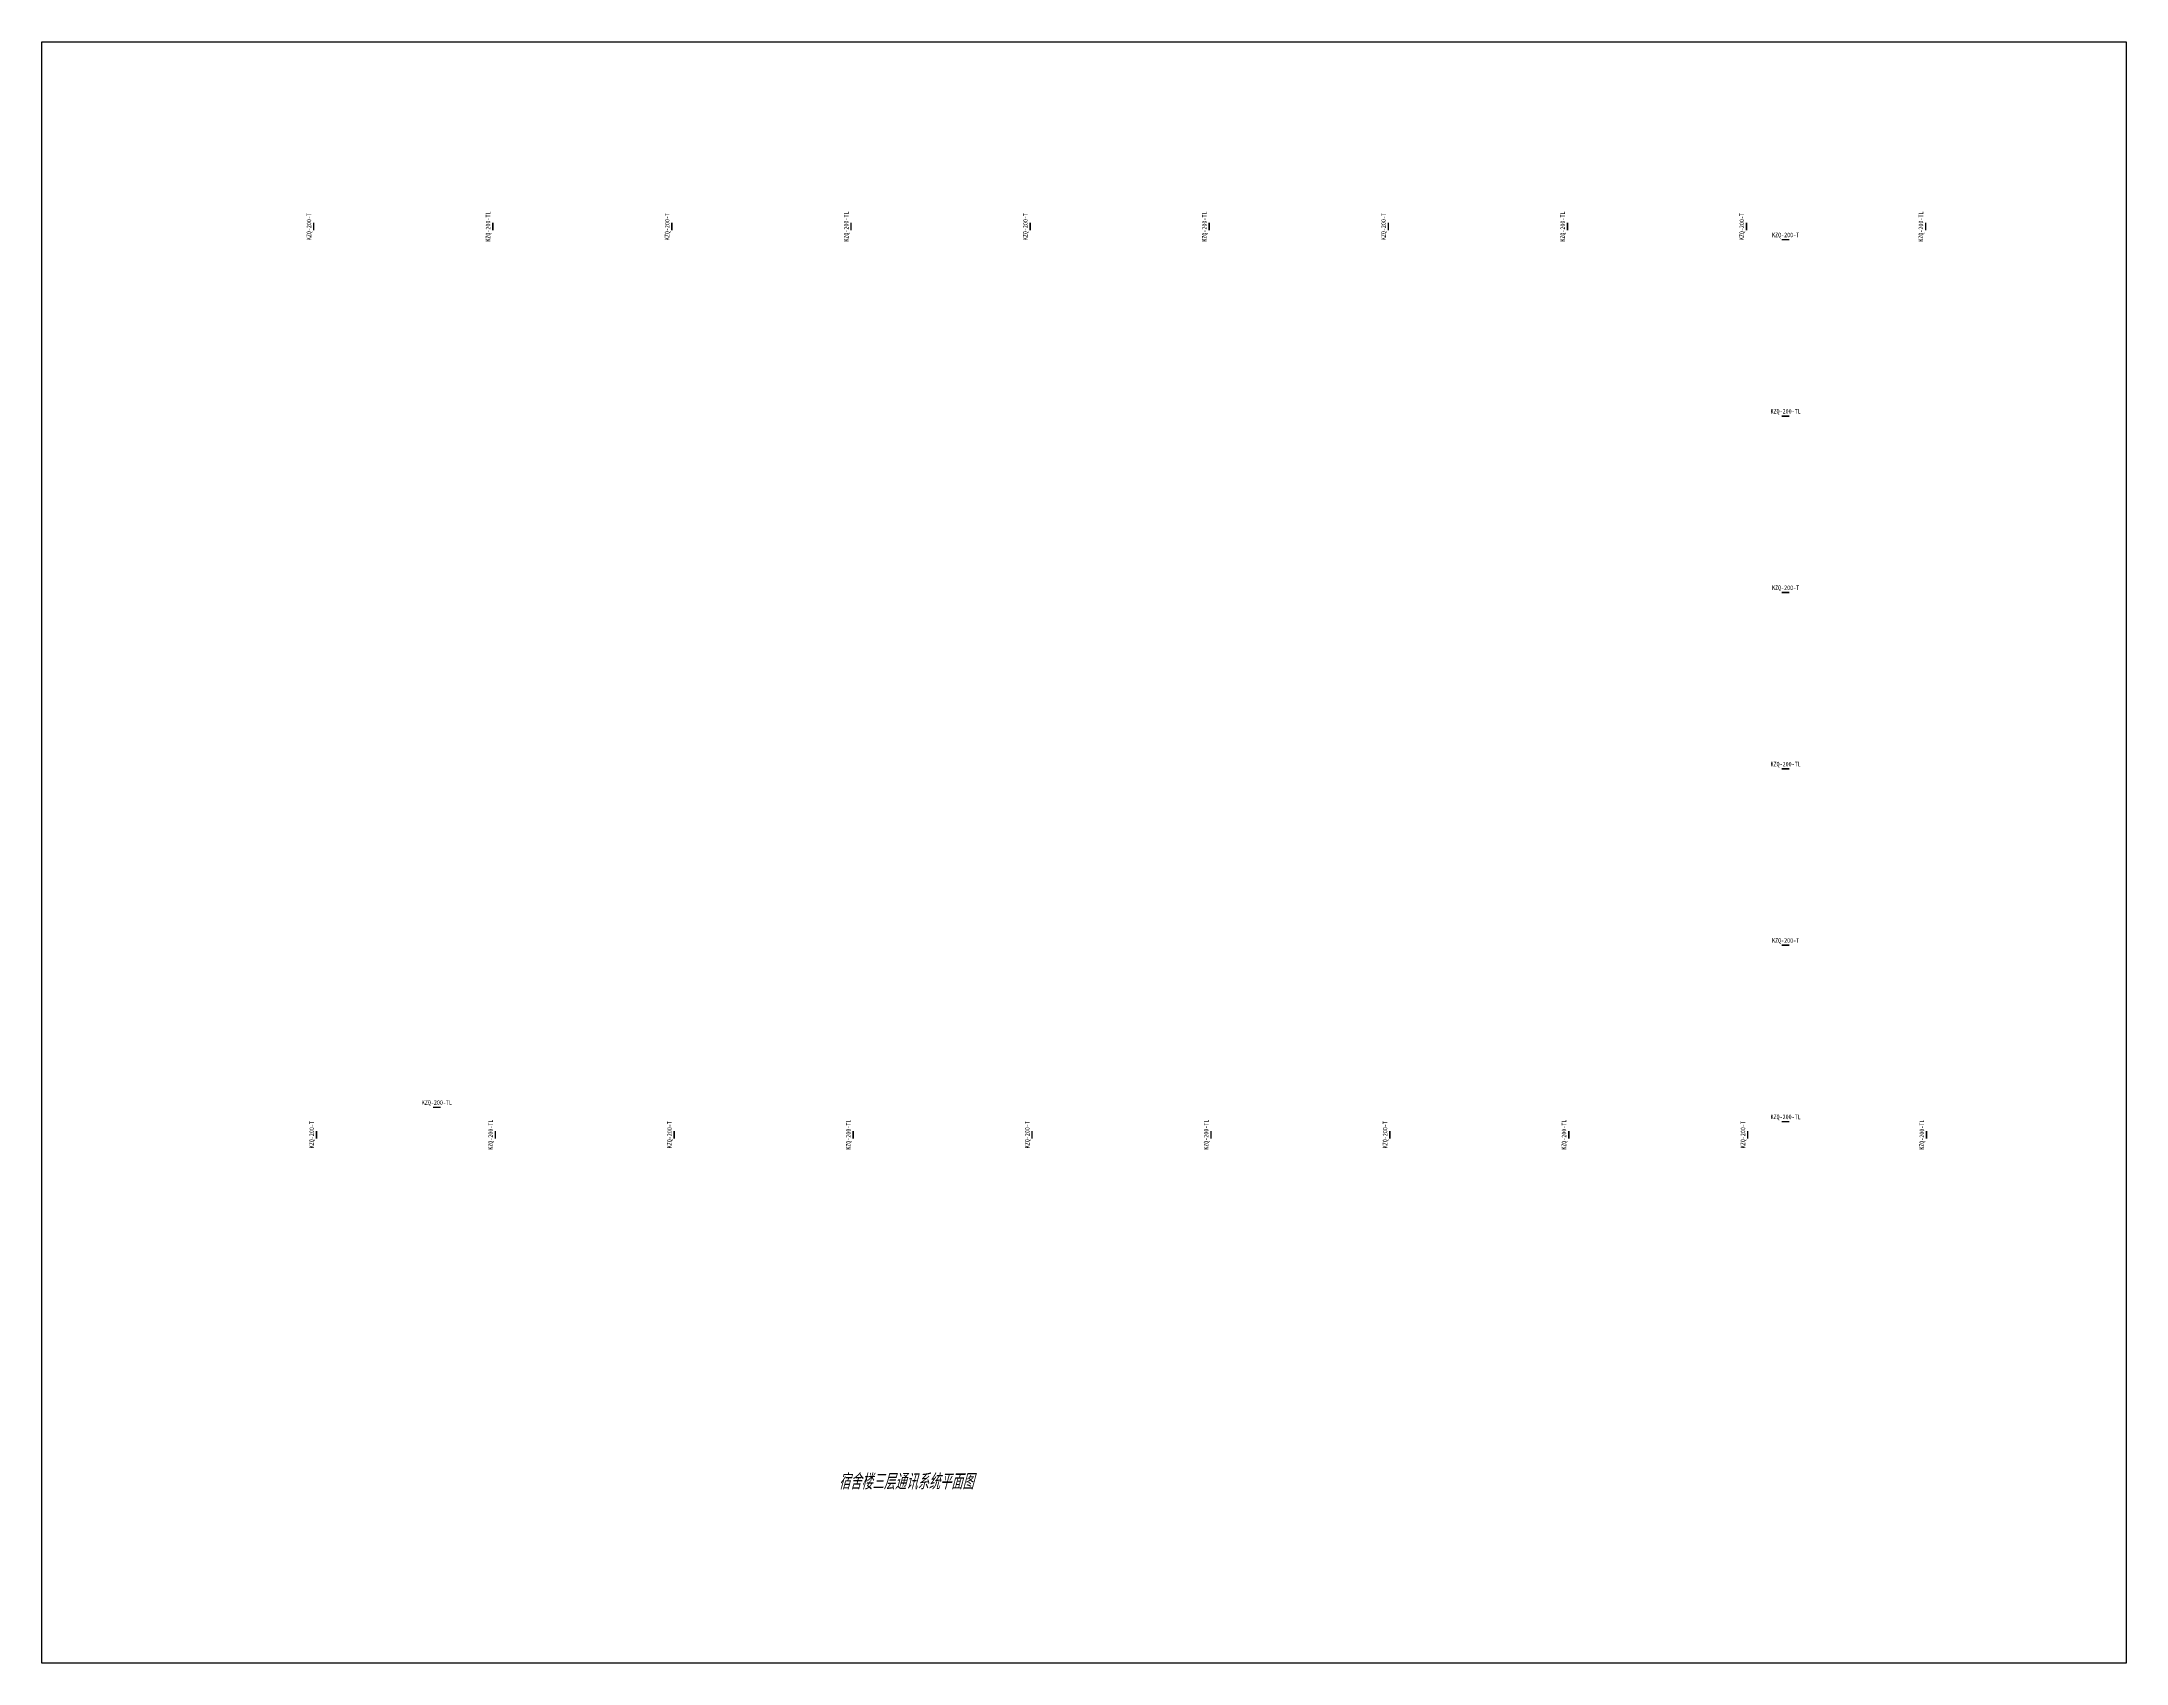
# Model space of a CAD drawing. Extents: x 0 to 2972856, y -1269770 to 0.
# Drawn here: x 2837546 to 2972856, y -1111330 to -1006031 of the extents above; entities that cross this region are included whole.
import ezdxf
from ezdxf.enums import TextEntityAlignment as Align

# ---------------------------------------------------------------- set-up
doc = ezdxf.new("R2010")
doc.units = 0
doc.header["$LTSCALE"] = 1000
for name, color, linetype in [('CABLETRAY_PDS', 4, 'Continuous'), ('TEL_SYMB', 3, 'Continuous'), ('抗震支吊架', 2, 'Continuous')]:
    doc.layers.add(name, color=color, linetype=linetype)
doc.styles.add('kzcad', font='', dxfattribs={"width": 0.8})
doc.styles.get("Standard").update_dxf_attribs({"font": 'gbeitc.shx', "bigfont": 'gbcbig.shx'})
doc.styles.get('kzcad').set_extended_font_data('SimSun')

msp = doc.modelspace()

# ---------------------------------------------------------------- linework, layer by layer
at = {"layer": 'CABLETRAY_PDS', "linetype": 'ByBlock'}
msp.add_lwpolyline([(2837546, -1006031), (2972856, -1006031), (2972856, -1111330), (2837546, -1111330)], close=True, dxfattribs=at)
at = {"layer": '抗震支吊架', "color": 2, "const_width": 100}
for points in [[(2855202, -1018289), (2855202, -1017789)], [(2866827, -1018289), (2866827, -1017789)], [(2878453, -1018289), (2878453, -1017789)], [(2890078, -1018289), (2890078, -1017789)], [(2901703, -1018289), (2901703, -1017789)], [(2913328, -1018289), (2913328, -1017789)], [(2924954, -1018289), (2924954, -1017789)], [(2936579, -1018289), (2936579, -1017789)], [(2948204, -1018289), (2948204, -1017789)], [(2950492, -1018889), (2950992, -1018889)], [(2959830, -1018289), (2959830, -1017789)], [(2950492, -1030342), (2950992, -1030342)], [(2950492, -1041795), (2950992, -1041795)], [(2950492, -1053249), (2950992, -1053249)], [(2950492, -1064702), (2950992, -1064702)], [(2862948, -1075227), (2863448, -1075227)], [(2855378, -1077255), (2855378, -1076755)], [(2866990, -1077255), (2866990, -1076755)], [(2878603, -1077255), (2878603, -1076755)], [(2890216, -1077255), (2890216, -1076755)], [(2901828, -1077255), (2901828, -1076755)], [(2913441, -1077255), (2913441, -1076755)], [(2925053, -1077255), (2925053, -1076755)], [(2936666, -1077255), (2936666, -1076755)], [(2948279, -1077255), (2948279, -1076755)], [(2950492, -1076155), (2950992, -1076155)], [(2959891, -1077255), (2959891, -1076755)]]:
    msp.add_lwpolyline(points, dxfattribs=at)

# ---------------------------------------------------------------- texts
at = {"layer": 'TEL_SYMB', "color": 7, "linetype": 'ByBlock'}
msp.add_text('宿舍楼三层通讯系统平面图', height=1012.77, dxfattribs=at).set_placement((2889273, -1100042))
at = {"layer": '抗震支吊架', "color": 2, "style": 'kzcad', "width": 0.8}
for s, rotation, p in [('KZQ-200-T', 89.88539, (2855042, -1018039)), ('KZQ-200-TL', 89.88539, (2866667, -1018039)), ('KZQ-200-T', 89.88539, (2878293, -1018039)), ('KZQ-200-TL', 89.88539, (2889918, -1018039)), ('KZQ-200-T', 89.88539, (2901543, -1018039)), ('KZQ-200-TL', 89.88539, (2913168, -1018039)), ('KZQ-200-T', 89.88539, (2924794, -1018039)), ('KZQ-200-TL', 89.88539, (2936419, -1018039)), ('KZQ-200-T', 89.88539, (2948044, -1018039)), ('KZQ-200-TL', 89.88539, (2959670, -1018039)), ('KZQ-200-T', 359.88539, (2950742, -1018729)), ('KZQ-200-TL', 359.88539, (2950742, -1030182)), ('KZQ-200-T', 359.88539, (2950742, -1041635)), ('KZQ-200-TL', 359.88539, (2950742, -1053089)), ('KZQ-200-T', 359.88539, (2950742, -1064542)), ('KZQ-200-TL', 359.88539, (2863198, -1075067)), ('KZQ-200-TL', 359.88539, (2950742, -1075995)), ('KZQ-200-T', 89.88539, (2855218, -1077005)), ('KZQ-200-TL', 89.88539, (2866830, -1077005)), ('KZQ-200-T', 89.88539, (2878443, -1077005)), ('KZQ-200-TL', 89.88539, (2890056, -1077005)), ('KZQ-200-T', 89.88539, (2901668, -1077005)), ('KZQ-200-TL', 89.88539, (2913281, -1077005)), ('KZQ-200-T', 89.88539, (2924893, -1077005)), ('KZQ-200-TL', 89.88539, (2936506, -1077005)), ('KZQ-200-T', 89.88539, (2948119, -1077005)), ('KZQ-200-TL', 89.88539, (2959731, -1077005))]:
    msp.add_text(s, height=300, rotation=rotation, dxfattribs=at).set_placement(p, align=Align.CENTER)

doc.saveas('drawing.dxf')
